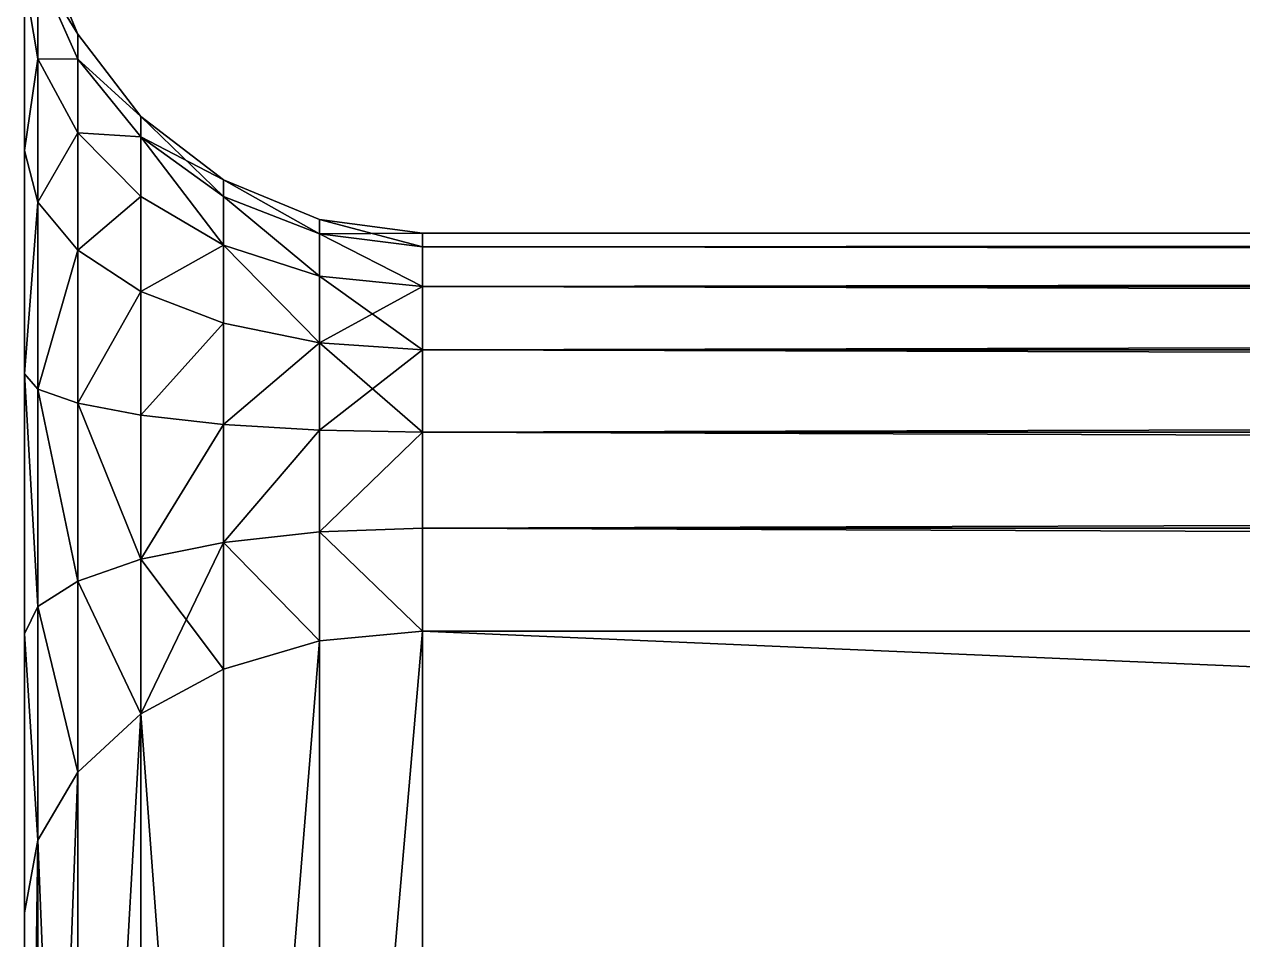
# Model space of a CAD drawing. Extents: x 42.7 to 114.7, y 2.3 to 82.6.
# Drawn here: x 42.692 to 45.751, y 5.56 to 7.859 of the extents above; entities that cross this region are included whole.
import ezdxf

# ---------------------------------------------------------------- set-up
doc = ezdxf.new("R2010")
doc.units = 0
doc.layers.get('0').update_dxf_attribs({"color": 13, "linetype": 'CONTINUOUS'})

msp = doc.modelspace()

# ---------------------------------------------------------------- linework, layer by layer
for p, q in [((42.6919, 12.3347, -1.3081), (42.6919, 3.3347, -1.3081)), ((42.6919, 12.3347, 70.6919), (42.6919, 3.3347, 70.6919)), ((42.7259, 8.0759, 17.6061), (42.8258, 7.8347, 17.6061)), ((42.8258, 7.8347, 51.7776), (42.7259, 8.0759, 51.7776)), ((42.8258, 7.7715, 16.9908), (42.7259, 7.9987, 16.8541)), ((42.7259, 7.9987, 16.8541), (42.7259, 7.7724, 16.3078)), ((42.8258, 7.7715, 52.3929), (42.7259, 7.9987, 52.5296)), ((42.7259, 7.7724, 53.0759), (42.7259, 7.9987, 52.5296)), ((42.6919, 7.972, 53.3292), (42.6919, 7.5418, 53.6919)), ((42.6919, 7.5418, 15.6919), (42.6919, 7.972, 16.0545)), ((42.7259, 7.7724, 16.3078), (42.6919, 7.972, 16.0545)), ((42.7259, 7.7724, 53.0759), (42.6919, 7.972, 53.3292)), ((42.8258, 7.8347, 17.6061), (42.8258, 7.7715, 16.9908)), ((42.8258, 7.8347, 17.6061), (42.9847, 7.6276, 17.6061)), ((42.8258, 7.8347, 17.6061), (42.8258, 7.8347, 51.7776)), ((42.9847, 7.6276, 51.7776), (42.8258, 7.8347, 51.7776)), ((42.8258, 7.7715, 52.3929), (42.8258, 7.8347, 51.7776)), ((42.7259, 7.7724, 16.3078), (42.7259, 7.4124, 16.0043)), ((42.8258, 7.5864, 16.5437), (42.7259, 7.7724, 16.3078)), ((42.8258, 7.5864, 52.84), (42.7259, 7.7724, 53.0759)), ((42.7259, 7.4124, 53.3794), (42.7259, 7.7724, 53.0759)), ((42.8258, 7.7715, 16.9908), (42.8258, 7.5864, 16.5437)), ((42.9847, 7.5765, 17.1081), (42.8258, 7.7715, 16.9908)), ((42.8258, 7.5864, 52.84), (42.8258, 7.7715, 52.3929)), ((42.9847, 7.5765, 52.2756), (42.8258, 7.7715, 52.3929)), ((42.9847, 7.6276, 17.6061), (43.1919, 7.4687, 17.6061)), ((42.9847, 7.6276, 17.6061), (42.9847, 7.5765, 17.1081)), ((42.9847, 7.6276, 17.6061), (42.9847, 7.6276, 51.7776)), ((43.1919, 7.4687, 51.7776), (42.9847, 7.6276, 51.7776)), ((42.9847, 7.5765, 52.2756), (42.9847, 7.6276, 51.7776)), ((42.9847, 7.4266, 16.7464), (42.8258, 7.5864, 16.5437)), ((42.8258, 7.5864, 16.5437), (42.8258, 7.2918, 16.2954)), ((42.8258, 7.2918, 53.0883), (42.8258, 7.5864, 52.84)), ((42.9847, 7.4266, 52.6373), (42.8258, 7.5864, 52.84)), ((43.1919, 7.4268, 17.1982), (42.9847, 7.5765, 17.1081)), ((42.9847, 7.5765, 17.1081), (42.9847, 7.4266, 16.7464)), ((42.9847, 7.4266, 52.6373), (42.9847, 7.5765, 52.2756)), ((43.1919, 7.4268, 52.1855), (42.9847, 7.5765, 52.2756)), ((42.6919, 7.5418, 53.6919), (42.6919, 6.9811, 53.7396)), ((42.6919, 6.9811, 15.6441), (42.6919, 7.5418, 15.6919)), ((42.7259, 7.4124, 16.0043), (42.6919, 7.5418, 15.6919)), ((42.7259, 7.4124, 53.3794), (42.6919, 7.5418, 53.6919)), ((43.1919, 7.4268, 52.1855), (43.1919, 7.4687, 51.7776)), ((43.433, 7.3688, 51.7776), (43.1919, 7.4687, 51.7776)), ((43.1919, 7.4687, 17.6061), (43.1919, 7.4268, 17.1982)), ((43.1919, 7.4687, 17.6061), (43.433, 7.3688, 17.6061)), ((43.1919, 7.4687, 17.6061), (43.1919, 7.4687, 51.7776)), ((42.8258, 7.2918, 16.2954), (42.7259, 7.4124, 16.0043)), ((42.7259, 7.4124, 16.0043), (42.7259, 6.9432, 15.9643)), ((42.7259, 6.9432, 53.4194), (42.7259, 7.4124, 53.3794)), ((42.8258, 7.2918, 53.0883), (42.7259, 7.4124, 53.3794)), ((42.9847, 7.4266, 16.7464), (42.9847, 7.1883, 16.5454)), ((43.1919, 7.3041, 16.9019), (42.9847, 7.4266, 16.7464)), ((42.9847, 7.1883, 52.8383), (42.9847, 7.4266, 52.6373)), ((43.1919, 7.3041, 52.4819), (42.9847, 7.4266, 52.6373)), ((43.433, 7.3327, 52.1289), (43.1919, 7.4268, 52.1855)), ((43.433, 7.3327, 17.2548), (43.1919, 7.4268, 17.1982)), ((43.1919, 7.4268, 17.1982), (43.1919, 7.3041, 16.9019)), ((43.1919, 7.3041, 52.4819), (43.1919, 7.4268, 52.1855)), ((43.433, 7.3327, 52.1289), (43.433, 7.3688, 51.7776)), ((43.433, 7.3688, 17.6061), (43.433, 7.3327, 17.2548)), ((43.433, 7.3688, 17.6061), (43.6919, 7.3347, 17.6061)), ((43.6919, 7.3347, 51.7776), (43.433, 7.3688, 51.7776)), ((43.433, 7.3688, 17.6061), (43.433, 7.3688, 51.7776)), ((43.6919, 7.3006, 17.2741), (43.433, 7.3327, 17.2548)), ((43.6919, 7.3006, 52.1096), (43.433, 7.3327, 52.1289)), ((43.433, 7.3327, 17.2548), (43.433, 7.227, 16.9996)), ((43.433, 7.227, 52.3841), (43.433, 7.3327, 52.1289)), ((43.6919, 7.3347, 51.7776), (43.6919, 7.3347, 17.6061)), ((43.6919, 7.3347, 17.6061), (113.6919, 7.3347, 17.6061)), ((43.6919, 7.3347, 51.7776), (113.6919, 7.3347, 51.7776)), ((43.6919, 7.3006, 17.2741), (43.6919, 7.3347, 17.6061)), ((43.6919, 7.3347, 51.7776), (43.6919, 7.3006, 52.1096)), ((42.8258, 7.2918, 16.2954), (42.8258, 6.9079, 16.2627)), ((42.9847, 7.1883, 16.5454), (42.8258, 7.2918, 16.2954)), ((42.8258, 6.9079, 53.121), (42.8258, 7.2918, 53.0883)), ((42.9847, 7.1883, 52.8383), (42.8258, 7.2918, 53.0883)), ((43.1919, 7.3041, 16.9019), (43.1919, 7.1088, 16.7372)), ((43.433, 7.227, 16.9996), (43.1919, 7.3041, 16.9019)), ((43.1919, 7.1088, 52.6465), (43.1919, 7.3041, 52.4819)), ((43.433, 7.227, 52.3841), (43.1919, 7.3041, 52.4819)), ((43.6919, 7.2007, 17.0329), (43.6919, 7.3006, 17.2741)), ((113.6919, 7.3006, 17.2741), (43.6919, 7.3006, 17.2741)), ((113.6919, 7.3006, 52.1096), (43.6919, 7.3006, 52.1096)), ((43.6919, 7.3006, 52.1096), (43.6919, 7.2007, 52.3508)), ((43.6919, 7.2007, 17.0329), (43.433, 7.227, 16.9996)), ((43.433, 7.227, 16.9996), (43.433, 7.0588, 16.8578)), ((43.6919, 7.2007, 52.3508), (43.433, 7.227, 52.3841)), ((43.433, 7.0588, 52.5259), (43.433, 7.227, 52.3841)), ((43.6919, 7.0418, 16.899), (43.6919, 7.2007, 17.0329)), ((113.6919, 7.2007, 17.0329), (43.6919, 7.2007, 17.0329)), ((113.6919, 7.2007, 52.3508), (43.6919, 7.2007, 52.3508)), ((43.6919, 7.2007, 52.3508), (43.6919, 7.0418, 52.4847)), ((43.1919, 7.1088, 16.7372), (42.9847, 7.1883, 16.5454)), ((42.9847, 7.1883, 16.5454), (42.9847, 6.8776, 16.519)), ((42.9847, 6.8776, 52.8648), (42.9847, 7.1883, 52.8383)), ((43.1919, 7.1088, 52.6465), (42.9847, 7.1883, 52.8383)), ((43.1919, 7.1088, 16.7372), (43.1919, 6.8543, 16.7156)), ((43.433, 7.0588, 16.8578), (43.1919, 7.1088, 16.7372)), ((43.1919, 6.8543, 52.6681), (43.1919, 7.1088, 52.6465)), ((43.433, 7.0588, 52.5259), (43.1919, 7.1088, 52.6465)), ((43.6919, 7.0418, 16.899), (43.433, 7.0588, 16.8578)), ((43.433, 7.0588, 16.8578), (43.433, 6.8397, 16.8392)), ((43.433, 6.8397, 52.5445), (43.433, 7.0588, 52.5259)), ((43.6919, 7.0418, 52.4847), (43.433, 7.0588, 52.5259)), ((43.6919, 6.8347, 16.8813), (43.6919, 7.0418, 16.899)), ((113.6919, 7.0418, 16.899), (43.6919, 7.0418, 16.899)), ((113.6919, 7.0418, 52.4847), (43.6919, 7.0418, 52.4847)), ((43.6919, 7.0418, 52.4847), (43.6919, 6.8347, 52.5024)), ((42.6919, 6.9811, 53.7396), (42.6919, 6.3282, 53.4692)), ((42.6919, 6.3282, 15.9145), (42.6919, 6.9811, 15.6441)), ((42.7259, 6.9432, 15.9643), (42.6919, 6.9811, 15.6441)), ((42.7259, 6.9432, 53.4194), (42.6919, 6.9811, 53.7396)), ((42.7259, 6.9432, 15.9643), (42.7259, 6.3969, 16.1906)), ((42.8258, 6.9079, 16.2627), (42.7259, 6.9432, 15.9643)), ((42.8258, 6.9079, 53.121), (42.7259, 6.9432, 53.4194)), ((42.7259, 6.3969, 53.1931), (42.7259, 6.9432, 53.4194)), ((42.8258, 6.9079, 16.2627), (42.8258, 6.4609, 16.4479)), ((42.9847, 6.8776, 52.8648), (42.8258, 6.9079, 53.121)), ((42.8258, 6.4609, 52.9358), (42.8258, 6.9079, 53.121)), ((42.9847, 6.8776, 16.519), (42.8258, 6.9079, 16.2627)), ((43.1919, 6.8543, 16.7156), (42.9847, 6.8776, 16.519)), ((42.9847, 6.8776, 16.519), (42.9847, 6.5158, 16.6688)), ((43.1919, 6.8543, 52.6681), (42.9847, 6.8776, 52.8648)), ((42.9847, 6.5158, 52.7149), (42.9847, 6.8776, 52.8648)), ((43.1919, 6.8543, 16.7156), (43.1919, 6.558, 16.8383)), ((43.433, 6.8397, 16.8392), (43.1919, 6.8543, 16.7156)), ((43.1919, 6.558, 52.5454), (43.1919, 6.8543, 52.6681)), ((43.433, 6.8397, 52.5445), (43.1919, 6.8543, 52.6681)), ((43.6919, 6.8347, 16.8813), (43.433, 6.8397, 16.8392)), ((43.433, 6.8397, 16.8392), (43.433, 6.5845, 16.9449)), ((43.433, 6.5845, 52.4388), (43.433, 6.8397, 52.5445)), ((43.6919, 6.8347, 52.5024), (43.433, 6.8397, 52.5445)), ((43.6919, 6.5935, 16.9812), (43.6919, 6.8347, 16.8813)), ((113.6919, 6.8347, 16.8813), (43.6919, 6.8347, 16.8813)), ((43.6919, 6.8347, 52.5024), (43.6919, 6.5935, 52.4025)), ((113.6919, 6.8347, 52.5024), (43.6919, 6.8347, 52.5024)), ((43.433, 6.5845, 16.9449), (43.1919, 6.558, 16.8383)), ((43.433, 6.5845, 52.4388), (43.1919, 6.558, 52.5454)), ((43.6919, 6.5935, 16.9812), (43.433, 6.5845, 16.9449)), ((43.6919, 6.5935, 52.4025), (43.433, 6.5845, 52.4388)), ((43.433, 6.5845, 16.9449), (43.433, 6.3106, 17.1678)), ((43.433, 6.3106, 52.2159), (43.433, 6.5845, 52.4388)), ((43.6919, 6.3347, 17.1919), (43.6919, 6.5935, 16.9812)), ((113.6919, 6.5935, 16.9812), (43.6919, 6.5935, 16.9812)), ((43.6919, 6.5935, 52.4025), (43.6919, 6.3347, 52.1919)), ((113.6919, 6.5935, 52.4025), (43.6919, 6.5935, 52.4025)), ((43.1919, 6.558, 16.8383), (42.9847, 6.5158, 16.6688)), ((43.1919, 6.558, 52.5454), (42.9847, 6.5158, 52.7149)), ((43.1919, 6.558, 16.8383), (43.1919, 6.24, 17.0971)), ((43.1919, 6.24, 52.2866), (43.1919, 6.558, 52.5454)), ((42.9847, 6.5158, 16.6688), (42.8258, 6.4609, 16.4479)), ((42.9847, 6.5158, 52.7149), (42.8258, 6.4609, 52.9358)), ((42.9847, 6.5158, 16.6688), (42.9847, 6.1276, 16.9847)), ((42.9847, 6.1276, 52.399), (42.9847, 6.5158, 52.7149)), ((42.8258, 6.4609, 16.4479), (42.7259, 6.3969, 16.1906)), ((42.8258, 6.4609, 52.9358), (42.7259, 6.3969, 53.1931)), ((42.8258, 6.4609, 16.4479), (42.8258, 5.9811, 16.8383)), ((42.8258, 5.9811, 52.5454), (42.8258, 6.4609, 52.9358)), ((42.7259, 6.3969, 16.1906), (42.6919, 6.3282, 15.9145)), ((42.7259, 6.3969, 53.1931), (42.6919, 6.3282, 53.4692)), ((42.7259, 6.3969, 16.1906), (42.7259, 5.8106, 16.6678)), ((42.7259, 5.8106, 52.7159), (42.7259, 6.3969, 53.1931)), ((43.6919, 6.3347, 17.1919), (43.433, 6.3106, 17.1678)), ((43.433, 6.3106, 52.2159), (43.6919, 6.3347, 52.1919)), ((43.6919, 6.3347, 17.1919), (113.6919, 6.3347, 17.1919)), ((43.6919, 6.3347, 52.1919), (113.6919, 6.3347, 52.1919)), ((43.6919, 3.3347, 49.1919), (43.6919, 6.3347, 52.1919)), ((43.6919, 6.3347, 17.1919), (43.6919, 3.3347, 20.1919)), ((42.6919, 6.3282, 53.4692), (42.6919, 5.6276, 52.899)), ((42.6919, 5.6276, 16.4847), (42.6919, 6.3282, 15.9145)), ((43.433, 6.3106, 17.1678), (43.1919, 6.24, 17.0971)), ((43.1919, 6.24, 52.2866), (43.433, 6.3106, 52.2159)), ((43.433, 6.3106, 52.2159), (43.433, 3.3347, 49.24)), ((43.433, 3.3347, 20.1437), (43.433, 6.3106, 17.1678)), ((43.1919, 6.24, 17.0971), (42.9847, 6.1276, 16.9847)), ((42.9847, 6.1276, 52.399), (43.1919, 6.24, 52.2866)), ((43.1919, 6.24, 52.2866), (43.1919, 3.3347, 49.3813)), ((43.1919, 3.3347, 20.0024), (43.1919, 6.24, 17.0971)), ((42.9847, 6.1276, 16.9847), (42.8258, 5.9811, 16.8383)), ((42.8258, 5.9811, 52.5454), (42.9847, 6.1276, 52.399)), ((42.9847, 6.1276, 52.399), (42.9847, 3.3347, 49.6061)), ((42.9847, 3.3347, 19.7776), (42.9847, 6.1276, 16.9847)), ((42.8258, 5.9811, 16.8383), (42.7259, 5.8106, 16.6678)), ((42.7259, 5.8106, 52.7159), (42.8258, 5.9811, 52.5454)), ((42.8258, 5.9811, 52.5454), (42.8258, 3.3347, 49.899)), ((42.8258, 3.3347, 19.4847), (42.8258, 5.9811, 16.8383)), ((42.7259, 5.8106, 16.6678), (42.6919, 5.6276, 16.4847)), ((42.6919, 5.6276, 52.899), (42.7259, 5.8106, 52.7159)), ((42.7259, 5.8106, 52.7159), (42.7259, 3.3347, 50.24)), ((42.7259, 3.3347, 19.1437), (42.7259, 5.8106, 16.6678)), ((42.6919, 3.3347, 50.6061), (42.6919, 5.6276, 52.899)), ((42.6919, 5.6276, 16.4847), (42.6919, 3.3347, 18.7776))]:
    msp.add_line(p, q)

# ---------------------------------------------------------------- meshes
mesh = msp.add_polyface()
corners = [(114.6919, 12.3347, -1.3081), (42.6919, 3.3347, -1.3081), (42.6919, 12.3347, -1.3081), (114.6919, 3.3347, -1.3081)]
mesh.append_faces([[corners[k] for k in face] for face in [(0, 1, 2), (1, 0, 3)]], dxfattribs={"vtx0": -1})
mesh = msp.add_polyface()
corners = [(42.6919, 3.3347, 70.6919), (42.6919, 5.6276, 52.899), (42.6919, 3.3347, 50.6061), (42.6919, 12.3347, 70.6919), (42.6919, 6.3282, 53.4692), (42.6919, 6.9811, 53.7396), (42.6919, 7.5418, 53.6919), (42.6919, 7.972, 53.3292), (42.6919, 8.2425, 52.6763), (42.6919, 8.3347, 51.7776), (42.6919, 8.3347, 17.6061), (42.6919, 12.3347, 9.8642), (42.6919, 3.3347, 18.7776), (42.6919, 12.3347, -1.3081), (42.6919, 3.3347, -1.3081), (42.6919, 5.6276, 16.4847), (42.6919, 6.3282, 15.9145), (42.6919, 6.9811, 15.6441), (42.6919, 7.5418, 15.6919), (42.6919, 7.972, 16.0545), (42.6919, 8.2425, 16.7074)]
mesh.append_faces([[corners[k] for k in face] for face in [(0, 1, 2), (12, 13, 14)]], dxfattribs={"vtx0": -1})
mesh.append_faces([[corners[k] for k in face] for face in [(1, 3, 4), (4, 3, 5), (5, 3, 6), (6, 3, 7), (7, 3, 8), (8, 3, 9), (9, 3, 10), (13, 10, 11)]], dxfattribs={"vtx0": -1, "vtx1": -1})
mesh.append_faces([[corners[k] for k in face] for face in [(1, 0, 3), (10, 3, 11), (13, 12, 15), (13, 15, 16), (13, 16, 17), (13, 17, 18), (13, 18, 19), (13, 19, 20), (13, 20, 10)]], dxfattribs={"vtx0": -1, "vtx2": -1})
mesh = msp.add_polyface()
corners = [(42.6919, 3.3347, 70.6919), (114.6919, 12.3347, 70.6919), (42.6919, 12.3347, 70.6919), (114.6919, 3.3347, 70.6919)]
mesh.append_faces([[corners[k] for k in face] for face in [(0, 1, 2), (1, 0, 3)]], dxfattribs={"vtx0": -1})
mesh = msp.add_polyface()
corners = [(42.6919, 7.972, 53.3292), (42.7259, 7.9987, 52.5296), (42.7259, 7.7724, 53.0759), (42.6919, 8.2425, 52.6763)]
mesh.append_faces([[corners[k] for k in face] for face in [(0, 1, 2), (1, 0, 3)]], dxfattribs={"vtx0": -1})
mesh = msp.add_polyface()
corners = [(42.7259, 7.9987, 16.8541), (42.6919, 7.972, 16.0545), (42.7259, 7.7724, 16.3078), (42.6919, 8.2425, 16.7074)]
mesh.append_faces([[corners[k] for k in face] for face in [(0, 1, 2), (1, 0, 3)]], dxfattribs={"vtx0": -1})
mesh = msp.add_polyface()
corners = [(42.8258, 7.8347, 17.6061), (42.7259, 7.9987, 16.8541), (42.8258, 7.7715, 16.9908), (42.7259, 8.0759, 17.6061)]
mesh.append_faces([[corners[k] for k in face] for face in [(0, 1, 2), (1, 0, 3)]], dxfattribs={"vtx0": -1})
mesh = msp.add_polyface()
corners = [(42.8258, 7.8347, 51.7776), (42.7259, 8.0759, 17.6061), (42.8258, 7.8347, 17.6061), (42.7259, 8.0759, 51.7776)]
mesh.append_faces([[corners[k] for k in face] for face in [(0, 1, 2), (1, 0, 3)]], dxfattribs={"vtx0": -1})
mesh = msp.add_polyface()
corners = [(42.7259, 7.9987, 52.5296), (42.8258, 7.8347, 51.7776), (42.8258, 7.7715, 52.3929), (42.7259, 8.0759, 51.7776)]
mesh.append_faces([[corners[k] for k in face] for face in [(0, 1, 2), (1, 0, 3)]], dxfattribs={"vtx0": -1})
mesh = msp.add_polyface()
corners = [(42.8258, 7.7715, 16.9908), (42.7259, 7.7724, 16.3078), (42.8258, 7.5864, 16.5437), (42.7259, 7.9987, 16.8541)]
mesh.append_faces([[corners[k] for k in face] for face in [(0, 1, 2), (1, 0, 3)]], dxfattribs={"vtx0": -1})
mesh = msp.add_polyface()
corners = [(42.7259, 7.7724, 53.0759), (42.8258, 7.7715, 52.3929), (42.8258, 7.5864, 52.84), (42.7259, 7.9987, 52.5296)]
mesh.append_faces([[corners[k] for k in face] for face in [(0, 1, 2), (1, 0, 3)]], dxfattribs={"vtx0": -1})
mesh = msp.add_polyface()
corners = [(42.7259, 7.7724, 16.3078), (42.6919, 7.5418, 15.6919), (42.7259, 7.4124, 16.0043), (42.6919, 7.972, 16.0545)]
mesh.append_faces([[corners[k] for k in face] for face in [(0, 1, 2), (1, 0, 3)]], dxfattribs={"vtx0": -1})
mesh = msp.add_polyface()
corners = [(42.6919, 7.5418, 53.6919), (42.7259, 7.7724, 53.0759), (42.7259, 7.4124, 53.3794), (42.6919, 7.972, 53.3292)]
mesh.append_faces([[corners[k] for k in face] for face in [(0, 1, 2), (1, 0, 3)]], dxfattribs={"vtx0": -1})
mesh = msp.add_polyface()
corners = [(42.9847, 7.6276, 17.6061), (42.8258, 7.7715, 16.9908), (42.9847, 7.5765, 17.1081), (42.8258, 7.8347, 17.6061)]
mesh.append_faces([[corners[k] for k in face] for face in [(0, 1, 2), (1, 0, 3)]], dxfattribs={"vtx0": -1})
mesh = msp.add_polyface()
corners = [(42.8258, 7.8347, 51.7776), (42.9847, 7.6276, 17.6061), (42.9847, 7.6276, 51.7776), (42.8258, 7.8347, 17.6061)]
mesh.append_faces([[corners[k] for k in face] for face in [(0, 1, 2), (1, 0, 3)]], dxfattribs={"vtx0": -1})
mesh = msp.add_polyface()
corners = [(42.8258, 7.7715, 52.3929), (42.9847, 7.6276, 51.7776), (42.9847, 7.5765, 52.2756), (42.8258, 7.8347, 51.7776)]
mesh.append_faces([[corners[k] for k in face] for face in [(0, 1, 2), (1, 0, 3)]], dxfattribs={"vtx0": -1})
mesh = msp.add_polyface()
corners = [(42.8258, 7.5864, 16.5437), (42.7259, 7.4124, 16.0043), (42.8258, 7.2918, 16.2954), (42.7259, 7.7724, 16.3078)]
mesh.append_faces([[corners[k] for k in face] for face in [(0, 1, 2), (1, 0, 3)]], dxfattribs={"vtx0": -1})
mesh = msp.add_polyface()
corners = [(42.7259, 7.4124, 53.3794), (42.8258, 7.5864, 52.84), (42.8258, 7.2918, 53.0883), (42.7259, 7.7724, 53.0759)]
mesh.append_faces([[corners[k] for k in face] for face in [(0, 1, 2), (1, 0, 3)]], dxfattribs={"vtx0": -1})
mesh = msp.add_polyface()
corners = [(42.9847, 7.5765, 17.1081), (42.8258, 7.5864, 16.5437), (42.9847, 7.4266, 16.7464), (42.8258, 7.7715, 16.9908)]
mesh.append_faces([[corners[k] for k in face] for face in [(0, 1, 2), (1, 0, 3)]], dxfattribs={"vtx0": -1})
mesh = msp.add_polyface()
corners = [(42.8258, 7.5864, 52.84), (42.9847, 7.5765, 52.2756), (42.9847, 7.4266, 52.6373), (42.8258, 7.7715, 52.3929)]
mesh.append_faces([[corners[k] for k in face] for face in [(0, 1, 2), (1, 0, 3)]], dxfattribs={"vtx0": -1})
mesh = msp.add_polyface()
corners = [(43.1919, 7.4268, 17.1982), (42.9847, 7.6276, 17.6061), (42.9847, 7.5765, 17.1081), (43.1919, 7.4687, 17.6061)]
mesh.append_faces([[corners[k] for k in face] for face in [(0, 1, 2), (1, 0, 3)]], dxfattribs={"vtx0": -1})
mesh = msp.add_polyface()
corners = [(43.1919, 7.4687, 51.7776), (42.9847, 7.6276, 17.6061), (43.1919, 7.4687, 17.6061), (42.9847, 7.6276, 51.7776)]
mesh.append_faces([[corners[k] for k in face] for face in [(0, 1, 2), (1, 0, 3)]], dxfattribs={"vtx0": -1})
mesh = msp.add_polyface()
corners = [(43.1919, 7.4687, 51.7776), (42.9847, 7.5765, 52.2756), (42.9847, 7.6276, 51.7776), (43.1919, 7.4268, 52.1855)]
mesh.append_faces([[corners[k] for k in face] for face in [(0, 1, 2), (1, 0, 3)]], dxfattribs={"vtx0": -1})
mesh = msp.add_polyface()
corners = [(42.9847, 7.4266, 16.7464), (42.8258, 7.2918, 16.2954), (42.9847, 7.1883, 16.5454), (42.8258, 7.5864, 16.5437)]
mesh.append_faces([[corners[k] for k in face] for face in [(0, 1, 2), (1, 0, 3)]], dxfattribs={"vtx0": -1})
mesh = msp.add_polyface()
corners = [(42.8258, 7.2918, 53.0883), (42.9847, 7.4266, 52.6373), (42.9847, 7.1883, 52.8383), (42.8258, 7.5864, 52.84)]
mesh.append_faces([[corners[k] for k in face] for face in [(0, 1, 2), (1, 0, 3)]], dxfattribs={"vtx0": -1})
mesh = msp.add_polyface()
corners = [(43.1919, 7.3041, 16.9019), (42.9847, 7.5765, 17.1081), (42.9847, 7.4266, 16.7464), (43.1919, 7.4268, 17.1982)]
mesh.append_faces([[corners[k] for k in face] for face in [(0, 1, 2), (1, 0, 3)]], dxfattribs={"vtx0": -1})
mesh = msp.add_polyface()
corners = [(43.1919, 7.3041, 52.4819), (42.9847, 7.5765, 52.2756), (43.1919, 7.4268, 52.1855), (42.9847, 7.4266, 52.6373)]
mesh.append_faces([[corners[k] for k in face] for face in [(0, 1, 2), (1, 0, 3)]], dxfattribs={"vtx0": -1})
mesh = msp.add_polyface()
corners = [(42.7259, 7.4124, 16.0043), (42.6919, 6.9811, 15.6441), (42.7259, 6.9432, 15.9643), (42.6919, 7.5418, 15.6919)]
mesh.append_faces([[corners[k] for k in face] for face in [(0, 1, 2), (1, 0, 3)]], dxfattribs={"vtx0": -1})
mesh = msp.add_polyface()
corners = [(42.6919, 6.9811, 53.7396), (42.7259, 7.4124, 53.3794), (42.7259, 6.9432, 53.4194), (42.6919, 7.5418, 53.6919)]
mesh.append_faces([[corners[k] for k in face] for face in [(0, 1, 2), (1, 0, 3)]], dxfattribs={"vtx0": -1})
mesh = msp.add_polyface()
corners = [(43.433, 7.3327, 52.1289), (43.1919, 7.4687, 51.7776), (43.433, 7.3688, 51.7776), (43.1919, 7.4268, 52.1855)]
mesh.append_faces([[corners[k] for k in face] for face in [(0, 1, 2), (1, 0, 3)]], dxfattribs={"vtx0": -1})
mesh = msp.add_polyface()
corners = [(43.433, 7.3327, 17.2548), (43.1919, 7.4687, 17.6061), (43.1919, 7.4268, 17.1982), (43.433, 7.3688, 17.6061)]
mesh.append_faces([[corners[k] for k in face] for face in [(0, 1, 2), (1, 0, 3)]], dxfattribs={"vtx0": -1})
mesh = msp.add_polyface()
corners = [(43.433, 7.3688, 17.6061), (43.1919, 7.4687, 51.7776), (43.1919, 7.4687, 17.6061), (43.433, 7.3688, 51.7776)]
mesh.append_faces([[corners[k] for k in face] for face in [(0, 1, 2), (1, 0, 3)]], dxfattribs={"vtx0": -1})
mesh = msp.add_polyface()
corners = [(42.8258, 7.2918, 16.2954), (42.7259, 6.9432, 15.9643), (42.8258, 6.9079, 16.2627), (42.7259, 7.4124, 16.0043)]
mesh.append_faces([[corners[k] for k in face] for face in [(0, 1, 2), (1, 0, 3)]], dxfattribs={"vtx0": -1})
mesh = msp.add_polyface()
corners = [(42.7259, 6.9432, 53.4194), (42.8258, 7.2918, 53.0883), (42.8258, 6.9079, 53.121), (42.7259, 7.4124, 53.3794)]
mesh.append_faces([[corners[k] for k in face] for face in [(0, 1, 2), (1, 0, 3)]], dxfattribs={"vtx0": -1})
mesh = msp.add_polyface()
corners = [(43.1919, 7.3041, 16.9019), (42.9847, 7.1883, 16.5454), (43.1919, 7.1088, 16.7372), (42.9847, 7.4266, 16.7464)]
mesh.append_faces([[corners[k] for k in face] for face in [(0, 1, 2), (1, 0, 3)]], dxfattribs={"vtx0": -1})
mesh = msp.add_polyface()
corners = [(42.9847, 7.1883, 52.8383), (43.1919, 7.3041, 52.4819), (43.1919, 7.1088, 52.6465), (42.9847, 7.4266, 52.6373)]
mesh.append_faces([[corners[k] for k in face] for face in [(0, 1, 2), (1, 0, 3)]], dxfattribs={"vtx0": -1})
mesh = msp.add_polyface()
corners = [(43.433, 7.227, 16.9996), (43.1919, 7.4268, 17.1982), (43.1919, 7.3041, 16.9019), (43.433, 7.3327, 17.2548)]
mesh.append_faces([[corners[k] for k in face] for face in [(0, 1, 2), (1, 0, 3)]], dxfattribs={"vtx0": -1})
mesh = msp.add_polyface()
corners = [(43.433, 7.227, 52.3841), (43.1919, 7.4268, 52.1855), (43.433, 7.3327, 52.1289), (43.1919, 7.3041, 52.4819)]
mesh.append_faces([[corners[k] for k in face] for face in [(0, 1, 2), (1, 0, 3)]], dxfattribs={"vtx0": -1})
mesh = msp.add_polyface()
corners = [(43.6919, 7.3006, 17.2741), (43.433, 7.3688, 17.6061), (43.433, 7.3327, 17.2548), (43.6919, 7.3347, 17.6061)]
mesh.append_faces([[corners[k] for k in face] for face in [(0, 1, 2), (1, 0, 3)]], dxfattribs={"vtx0": -1})
mesh = msp.add_polyface()
corners = [(43.6919, 7.3347, 51.7776), (43.433, 7.3327, 52.1289), (43.433, 7.3688, 51.7776), (43.6919, 7.3006, 52.1096)]
mesh.append_faces([[corners[k] for k in face] for face in [(0, 1, 2), (1, 0, 3)]], dxfattribs={"vtx0": -1})
mesh = msp.add_polyface()
corners = [(43.6919, 7.3347, 51.7776), (43.433, 7.3688, 17.6061), (43.6919, 7.3347, 17.6061), (43.433, 7.3688, 51.7776)]
mesh.append_faces([[corners[k] for k in face] for face in [(0, 1, 2), (1, 0, 3)]], dxfattribs={"vtx0": -1})
mesh = msp.add_polyface()
corners = [(43.6919, 7.2007, 17.0329), (43.433, 7.3327, 17.2548), (43.433, 7.227, 16.9996), (43.6919, 7.3006, 17.2741)]
mesh.append_faces([[corners[k] for k in face] for face in [(0, 1, 2), (1, 0, 3)]], dxfattribs={"vtx0": -1})
mesh = msp.add_polyface()
corners = [(43.6919, 7.2007, 52.3508), (43.433, 7.3327, 52.1289), (43.6919, 7.3006, 52.1096), (43.433, 7.227, 52.3841)]
mesh.append_faces([[corners[k] for k in face] for face in [(0, 1, 2), (1, 0, 3)]], dxfattribs={"vtx0": -1})
mesh = msp.add_polyface()
corners = [(113.6919, 7.3347, 51.7776), (43.6919, 7.3347, 17.6061), (113.6919, 7.3347, 17.6061), (43.6919, 7.3347, 51.7776)]
mesh.append_faces([[corners[k] for k in face] for face in [(0, 1, 2), (1, 0, 3)]], dxfattribs={"vtx0": -1})
mesh = msp.add_polyface()
corners = [(113.6919, 7.3006, 52.1096), (43.6919, 7.3347, 51.7776), (113.6919, 7.3347, 51.7776), (43.6919, 7.3006, 52.1096)]
mesh.append_faces([[corners[k] for k in face] for face in [(0, 1, 2), (1, 0, 3)]], dxfattribs={"vtx0": -1})
mesh = msp.add_polyface()
corners = [(113.6919, 7.3347, 17.6061), (43.6919, 7.3006, 17.2741), (113.6919, 7.3006, 17.2741), (43.6919, 7.3347, 17.6061)]
mesh.append_faces([[corners[k] for k in face] for face in [(0, 1, 2), (1, 0, 3)]], dxfattribs={"vtx0": -1})
mesh = msp.add_polyface()
corners = [(42.8258, 6.9079, 53.121), (42.9847, 7.1883, 52.8383), (42.9847, 6.8776, 52.8648), (42.8258, 7.2918, 53.0883)]
mesh.append_faces([[corners[k] for k in face] for face in [(0, 1, 2), (1, 0, 3)]], dxfattribs={"vtx0": -1})
mesh = msp.add_polyface()
corners = [(42.9847, 7.1883, 16.5454), (42.8258, 6.9079, 16.2627), (42.9847, 6.8776, 16.519), (42.8258, 7.2918, 16.2954)]
mesh.append_faces([[corners[k] for k in face] for face in [(0, 1, 2), (1, 0, 3)]], dxfattribs={"vtx0": -1})
mesh = msp.add_polyface()
corners = [(43.433, 7.0588, 16.8578), (43.1919, 7.3041, 16.9019), (43.1919, 7.1088, 16.7372), (43.433, 7.227, 16.9996)]
mesh.append_faces([[corners[k] for k in face] for face in [(0, 1, 2), (1, 0, 3)]], dxfattribs={"vtx0": -1})
mesh = msp.add_polyface()
corners = [(43.1919, 7.3041, 52.4819), (43.433, 7.0588, 52.5259), (43.1919, 7.1088, 52.6465), (43.433, 7.227, 52.3841)]
mesh.append_faces([[corners[k] for k in face] for face in [(0, 1, 2), (1, 0, 3)]], dxfattribs={"vtx0": -1})
mesh = msp.add_polyface()
corners = [(113.6919, 7.3006, 17.2741), (43.6919, 7.2007, 17.0329), (113.6919, 7.2007, 17.0329), (43.6919, 7.3006, 17.2741)]
mesh.append_faces([[corners[k] for k in face] for face in [(0, 1, 2), (1, 0, 3)]], dxfattribs={"vtx0": -1})
mesh = msp.add_polyface()
corners = [(113.6919, 7.2007, 52.3508), (43.6919, 7.3006, 52.1096), (113.6919, 7.3006, 52.1096), (43.6919, 7.2007, 52.3508)]
mesh.append_faces([[corners[k] for k in face] for face in [(0, 1, 2), (1, 0, 3)]], dxfattribs={"vtx0": -1})
mesh = msp.add_polyface()
corners = [(43.433, 7.0588, 16.8578), (43.6919, 7.2007, 17.0329), (43.433, 7.227, 16.9996), (43.6919, 7.0418, 16.899)]
mesh.append_faces([[corners[k] for k in face] for face in [(0, 1, 2), (1, 0, 3)]], dxfattribs={"vtx0": -1})
mesh = msp.add_polyface()
corners = [(43.433, 7.227, 52.3841), (43.6919, 7.0418, 52.4847), (43.433, 7.0588, 52.5259), (43.6919, 7.2007, 52.3508)]
mesh.append_faces([[corners[k] for k in face] for face in [(0, 1, 2), (1, 0, 3)]], dxfattribs={"vtx0": -1})
mesh = msp.add_polyface()
corners = [(43.6919, 7.0418, 16.899), (113.6919, 7.2007, 17.0329), (43.6919, 7.2007, 17.0329), (113.6919, 7.0418, 16.899)]
mesh.append_faces([[corners[k] for k in face] for face in [(0, 1, 2), (1, 0, 3)]], dxfattribs={"vtx0": -1})
mesh = msp.add_polyface()
corners = [(43.6919, 7.2007, 52.3508), (113.6919, 7.0418, 52.4847), (43.6919, 7.0418, 52.4847), (113.6919, 7.2007, 52.3508)]
mesh.append_faces([[corners[k] for k in face] for face in [(0, 1, 2), (1, 0, 3)]], dxfattribs={"vtx0": -1})
mesh = msp.add_polyface()
corners = [(42.9847, 6.8776, 16.519), (43.1919, 7.1088, 16.7372), (42.9847, 7.1883, 16.5454), (43.1919, 6.8543, 16.7156)]
mesh.append_faces([[corners[k] for k in face] for face in [(0, 1, 2), (1, 0, 3)]], dxfattribs={"vtx0": -1})
mesh = msp.add_polyface()
corners = [(43.1919, 7.1088, 52.6465), (42.9847, 6.8776, 52.8648), (42.9847, 7.1883, 52.8383), (43.1919, 6.8543, 52.6681)]
mesh.append_faces([[corners[k] for k in face] for face in [(0, 1, 2), (1, 0, 3)]], dxfattribs={"vtx0": -1})
mesh = msp.add_polyface()
corners = [(43.1919, 6.8543, 16.7156), (43.433, 7.0588, 16.8578), (43.1919, 7.1088, 16.7372), (43.433, 6.8397, 16.8392)]
mesh.append_faces([[corners[k] for k in face] for face in [(0, 1, 2), (1, 0, 3)]], dxfattribs={"vtx0": -1})
mesh = msp.add_polyface()
corners = [(43.433, 7.0588, 52.5259), (43.1919, 6.8543, 52.6681), (43.1919, 7.1088, 52.6465), (43.433, 6.8397, 52.5445)]
mesh.append_faces([[corners[k] for k in face] for face in [(0, 1, 2), (1, 0, 3)]], dxfattribs={"vtx0": -1})
mesh = msp.add_polyface()
corners = [(43.6919, 6.8347, 16.8813), (43.433, 7.0588, 16.8578), (43.433, 6.8397, 16.8392), (43.6919, 7.0418, 16.899)]
mesh.append_faces([[corners[k] for k in face] for face in [(0, 1, 2), (1, 0, 3)]], dxfattribs={"vtx0": -1})
mesh = msp.add_polyface()
corners = [(43.6919, 7.0418, 52.4847), (43.433, 6.8397, 52.5445), (43.433, 7.0588, 52.5259), (43.6919, 6.8347, 52.5024)]
mesh.append_faces([[corners[k] for k in face] for face in [(0, 1, 2), (1, 0, 3)]], dxfattribs={"vtx0": -1})
mesh = msp.add_polyface()
corners = [(113.6919, 6.8347, 16.8813), (43.6919, 7.0418, 16.899), (43.6919, 6.8347, 16.8813), (113.6919, 7.0418, 16.899)]
mesh.append_faces([[corners[k] for k in face] for face in [(0, 1, 2), (1, 0, 3)]], dxfattribs={"vtx0": -1})
mesh = msp.add_polyface()
corners = [(113.6919, 7.0418, 52.4847), (43.6919, 6.8347, 52.5024), (43.6919, 7.0418, 52.4847), (113.6919, 6.8347, 52.5024)]
mesh.append_faces([[corners[k] for k in face] for face in [(0, 1, 2), (1, 0, 3)]], dxfattribs={"vtx0": -1})
mesh = msp.add_polyface()
corners = [(42.7259, 6.3969, 16.1906), (42.6919, 6.9811, 15.6441), (42.6919, 6.3282, 15.9145), (42.7259, 6.9432, 15.9643)]
mesh.append_faces([[corners[k] for k in face] for face in [(0, 1, 2), (1, 0, 3)]], dxfattribs={"vtx0": -1})
mesh = msp.add_polyface()
corners = [(42.6919, 6.9811, 53.7396), (42.7259, 6.3969, 53.1931), (42.6919, 6.3282, 53.4692), (42.7259, 6.9432, 53.4194)]
mesh.append_faces([[corners[k] for k in face] for face in [(0, 1, 2), (1, 0, 3)]], dxfattribs={"vtx0": -1})
mesh = msp.add_polyface()
corners = [(42.8258, 6.4609, 16.4479), (42.7259, 6.9432, 15.9643), (42.7259, 6.3969, 16.1906), (42.8258, 6.9079, 16.2627)]
mesh.append_faces([[corners[k] for k in face] for face in [(0, 1, 2), (1, 0, 3)]], dxfattribs={"vtx0": -1})
mesh = msp.add_polyface()
corners = [(42.7259, 6.9432, 53.4194), (42.8258, 6.4609, 52.9358), (42.7259, 6.3969, 53.1931), (42.8258, 6.9079, 53.121)]
mesh.append_faces([[corners[k] for k in face] for face in [(0, 1, 2), (1, 0, 3)]], dxfattribs={"vtx0": -1})
mesh = msp.add_polyface()
corners = [(42.8258, 6.9079, 53.121), (42.9847, 6.5158, 52.7149), (42.8258, 6.4609, 52.9358), (42.9847, 6.8776, 52.8648)]
mesh.append_faces([[corners[k] for k in face] for face in [(0, 1, 2), (1, 0, 3)]], dxfattribs={"vtx0": -1})
mesh = msp.add_polyface()
corners = [(42.9847, 6.5158, 16.6688), (42.8258, 6.9079, 16.2627), (42.8258, 6.4609, 16.4479), (42.9847, 6.8776, 16.519)]
mesh.append_faces([[corners[k] for k in face] for face in [(0, 1, 2), (1, 0, 3)]], dxfattribs={"vtx0": -1})
mesh = msp.add_polyface()
corners = [(42.9847, 6.5158, 16.6688), (43.1919, 6.8543, 16.7156), (42.9847, 6.8776, 16.519), (43.1919, 6.558, 16.8383)]
mesh.append_faces([[corners[k] for k in face] for face in [(0, 1, 2), (1, 0, 3)]], dxfattribs={"vtx0": -1})
mesh = msp.add_polyface()
corners = [(43.1919, 6.8543, 52.6681), (42.9847, 6.5158, 52.7149), (42.9847, 6.8776, 52.8648), (43.1919, 6.558, 52.5454)]
mesh.append_faces([[corners[k] for k in face] for face in [(0, 1, 2), (1, 0, 3)]], dxfattribs={"vtx0": -1})
mesh = msp.add_polyface()
corners = [(43.1919, 6.558, 16.8383), (43.433, 6.8397, 16.8392), (43.1919, 6.8543, 16.7156), (43.433, 6.5845, 16.9449)]
mesh.append_faces([[corners[k] for k in face] for face in [(0, 1, 2), (1, 0, 3)]], dxfattribs={"vtx0": -1})
mesh = msp.add_polyface()
corners = [(43.433, 6.8397, 52.5445), (43.1919, 6.558, 52.5454), (43.1919, 6.8543, 52.6681), (43.433, 6.5845, 52.4388)]
mesh.append_faces([[corners[k] for k in face] for face in [(0, 1, 2), (1, 0, 3)]], dxfattribs={"vtx0": -1})
mesh = msp.add_polyface()
corners = [(43.433, 6.5845, 16.9449), (43.6919, 6.8347, 16.8813), (43.433, 6.8397, 16.8392), (43.6919, 6.5935, 16.9812)]
mesh.append_faces([[corners[k] for k in face] for face in [(0, 1, 2), (1, 0, 3)]], dxfattribs={"vtx0": -1})
mesh = msp.add_polyface()
corners = [(43.6919, 6.8347, 52.5024), (43.433, 6.5845, 52.4388), (43.433, 6.8397, 52.5445), (43.6919, 6.5935, 52.4025)]
mesh.append_faces([[corners[k] for k in face] for face in [(0, 1, 2), (1, 0, 3)]], dxfattribs={"vtx0": -1})
mesh = msp.add_polyface()
corners = [(113.6919, 6.5935, 16.9812), (43.6919, 6.8347, 16.8813), (43.6919, 6.5935, 16.9812), (113.6919, 6.8347, 16.8813)]
mesh.append_faces([[corners[k] for k in face] for face in [(0, 1, 2), (1, 0, 3)]], dxfattribs={"vtx0": -1})
mesh = msp.add_polyface()
corners = [(113.6919, 6.8347, 52.5024), (43.6919, 6.5935, 52.4025), (43.6919, 6.8347, 52.5024), (113.6919, 6.5935, 52.4025)]
mesh.append_faces([[corners[k] for k in face] for face in [(0, 1, 2), (1, 0, 3)]], dxfattribs={"vtx0": -1})
mesh = msp.add_polyface()
corners = [(43.433, 6.3106, 17.1678), (43.1919, 6.558, 16.8383), (43.1919, 6.24, 17.0971), (43.433, 6.5845, 16.9449)]
mesh.append_faces([[corners[k] for k in face] for face in [(0, 1, 2), (1, 0, 3)]], dxfattribs={"vtx0": -1})
mesh = msp.add_polyface()
corners = [(43.1919, 6.558, 52.5454), (43.433, 6.3106, 52.2159), (43.1919, 6.24, 52.2866), (43.433, 6.5845, 52.4388)]
mesh.append_faces([[corners[k] for k in face] for face in [(0, 1, 2), (1, 0, 3)]], dxfattribs={"vtx0": -1})
mesh = msp.add_polyface()
corners = [(43.6919, 6.3347, 17.1919), (43.433, 6.5845, 16.9449), (43.433, 6.3106, 17.1678), (43.6919, 6.5935, 16.9812)]
mesh.append_faces([[corners[k] for k in face] for face in [(0, 1, 2), (1, 0, 3)]], dxfattribs={"vtx0": -1})
mesh = msp.add_polyface()
corners = [(43.433, 6.5845, 52.4388), (43.6919, 6.3347, 52.1919), (43.433, 6.3106, 52.2159), (43.6919, 6.5935, 52.4025)]
mesh.append_faces([[corners[k] for k in face] for face in [(0, 1, 2), (1, 0, 3)]], dxfattribs={"vtx0": -1})
mesh = msp.add_polyface()
corners = [(43.6919, 6.5935, 52.4025), (113.6919, 6.3347, 52.1919), (43.6919, 6.3347, 52.1919), (113.6919, 6.5935, 52.4025)]
mesh.append_faces([[corners[k] for k in face] for face in [(0, 1, 2), (1, 0, 3)]], dxfattribs={"vtx0": -1})
mesh = msp.add_polyface()
corners = [(113.6919, 6.3347, 17.1919), (43.6919, 6.5935, 16.9812), (43.6919, 6.3347, 17.1919), (113.6919, 6.5935, 16.9812)]
mesh.append_faces([[corners[k] for k in face] for face in [(0, 1, 2), (1, 0, 3)]], dxfattribs={"vtx0": -1})
mesh = msp.add_polyface()
corners = [(43.1919, 6.24, 17.0971), (42.9847, 6.5158, 16.6688), (42.9847, 6.1276, 16.9847), (43.1919, 6.558, 16.8383)]
mesh.append_faces([[corners[k] for k in face] for face in [(0, 1, 2), (1, 0, 3)]], dxfattribs={"vtx0": -1})
mesh = msp.add_polyface()
corners = [(43.1919, 6.558, 52.5454), (42.9847, 6.1276, 52.399), (42.9847, 6.5158, 52.7149), (43.1919, 6.24, 52.2866)]
mesh.append_faces([[corners[k] for k in face] for face in [(0, 1, 2), (1, 0, 3)]], dxfattribs={"vtx0": -1})
mesh = msp.add_polyface()
corners = [(42.9847, 6.1276, 16.9847), (42.8258, 6.4609, 16.4479), (42.8258, 5.9811, 16.8383), (42.9847, 6.5158, 16.6688)]
mesh.append_faces([[corners[k] for k in face] for face in [(0, 1, 2), (1, 0, 3)]], dxfattribs={"vtx0": -1})
mesh = msp.add_polyface()
corners = [(42.8258, 6.4609, 52.9358), (42.9847, 6.1276, 52.399), (42.8258, 5.9811, 52.5454), (42.9847, 6.5158, 52.7149)]
mesh.append_faces([[corners[k] for k in face] for face in [(0, 1, 2), (1, 0, 3)]], dxfattribs={"vtx0": -1})
mesh = msp.add_polyface()
corners = [(42.8258, 5.9811, 16.8383), (42.7259, 6.3969, 16.1906), (42.7259, 5.8106, 16.6678), (42.8258, 6.4609, 16.4479)]
mesh.append_faces([[corners[k] for k in face] for face in [(0, 1, 2), (1, 0, 3)]], dxfattribs={"vtx0": -1})
mesh = msp.add_polyface()
corners = [(42.7259, 6.3969, 53.1931), (42.8258, 5.9811, 52.5454), (42.7259, 5.8106, 52.7159), (42.8258, 6.4609, 52.9358)]
mesh.append_faces([[corners[k] for k in face] for face in [(0, 1, 2), (1, 0, 3)]], dxfattribs={"vtx0": -1})
mesh = msp.add_polyface()
corners = [(42.7259, 5.8106, 16.6678), (42.6919, 6.3282, 15.9145), (42.6919, 5.6276, 16.4847), (42.7259, 6.3969, 16.1906)]
mesh.append_faces([[corners[k] for k in face] for face in [(0, 1, 2), (1, 0, 3)]], dxfattribs={"vtx0": -1})
mesh = msp.add_polyface()
corners = [(42.6919, 6.3282, 53.4692), (42.7259, 5.8106, 52.7159), (42.6919, 5.6276, 52.899), (42.7259, 6.3969, 53.1931)]
mesh.append_faces([[corners[k] for k in face] for face in [(0, 1, 2), (1, 0, 3)]], dxfattribs={"vtx0": -1})
mesh = msp.add_polyface()
corners = [(43.6919, 6.3347, 52.1919), (43.433, 3.3347, 49.24), (43.433, 6.3106, 52.2159), (43.6919, 3.3347, 49.1919)]
mesh.append_faces([[corners[k] for k in face] for face in [(0, 1, 2), (1, 0, 3)]], dxfattribs={"vtx0": -1})
mesh = msp.add_polyface()
corners = [(43.433, 3.3347, 20.1437), (43.6919, 6.3347, 17.1919), (43.433, 6.3106, 17.1678), (43.6919, 3.3347, 20.1919)]
mesh.append_faces([[corners[k] for k in face] for face in [(0, 1, 2), (1, 0, 3)]], dxfattribs={"vtx0": -1})
mesh = msp.add_polyface()
corners = [(113.6919, 6.3347, 52.1919), (43.6919, 3.3347, 49.1919), (43.6919, 6.3347, 52.1919), (113.6919, 3.3347, 49.1919)]
mesh.append_faces([[corners[k] for k in face] for face in [(0, 1, 2), (1, 0, 3)]], dxfattribs={"vtx0": -1})
mesh = msp.add_polyface()
corners = [(43.6919, 6.3347, 17.1919), (113.6919, 3.3347, 20.1919), (113.6919, 6.3347, 17.1919), (43.6919, 3.3347, 20.1919)]
mesh.append_faces([[corners[k] for k in face] for face in [(0, 1, 2), (1, 0, 3)]], dxfattribs={"vtx0": -1})
mesh = msp.add_polyface()
corners = [(43.433, 6.3106, 52.2159), (43.1919, 3.3347, 49.3813), (43.1919, 6.24, 52.2866), (43.433, 3.3347, 49.24)]
mesh.append_faces([[corners[k] for k in face] for face in [(0, 1, 2), (1, 0, 3)]], dxfattribs={"vtx0": -1})
mesh = msp.add_polyface()
corners = [(43.1919, 3.3347, 20.0024), (43.433, 6.3106, 17.1678), (43.1919, 6.24, 17.0971), (43.433, 3.3347, 20.1437)]
mesh.append_faces([[corners[k] for k in face] for face in [(0, 1, 2), (1, 0, 3)]], dxfattribs={"vtx0": -1})
mesh = msp.add_polyface()
corners = [(42.9847, 6.1276, 52.399), (43.1919, 3.3347, 49.3813), (42.9847, 3.3347, 49.6061), (43.1919, 6.24, 52.2866)]
mesh.append_faces([[corners[k] for k in face] for face in [(0, 1, 2), (1, 0, 3)]], dxfattribs={"vtx0": -1})
mesh = msp.add_polyface()
corners = [(43.1919, 3.3347, 20.0024), (42.9847, 6.1276, 16.9847), (42.9847, 3.3347, 19.7776), (43.1919, 6.24, 17.0971)]
mesh.append_faces([[corners[k] for k in face] for face in [(0, 1, 2), (1, 0, 3)]], dxfattribs={"vtx0": -1})
mesh = msp.add_polyface()
corners = [(42.8258, 3.3347, 49.899), (42.9847, 6.1276, 52.399), (42.9847, 3.3347, 49.6061), (42.8258, 5.9811, 52.5454)]
mesh.append_faces([[corners[k] for k in face] for face in [(0, 1, 2), (1, 0, 3)]], dxfattribs={"vtx0": -1})
mesh = msp.add_polyface()
corners = [(42.9847, 6.1276, 16.9847), (42.8258, 3.3347, 19.4847), (42.9847, 3.3347, 19.7776), (42.8258, 5.9811, 16.8383)]
mesh.append_faces([[corners[k] for k in face] for face in [(0, 1, 2), (1, 0, 3)]], dxfattribs={"vtx0": -1})
mesh = msp.add_polyface()
corners = [(42.7259, 5.8106, 52.7159), (42.8258, 3.3347, 49.899), (42.7259, 3.3347, 50.24), (42.8258, 5.9811, 52.5454)]
mesh.append_faces([[corners[k] for k in face] for face in [(0, 1, 2), (1, 0, 3)]], dxfattribs={"vtx0": -1})
mesh = msp.add_polyface()
corners = [(42.8258, 5.9811, 16.8383), (42.7259, 3.3347, 19.1437), (42.8258, 3.3347, 19.4847), (42.7259, 5.8106, 16.6678)]
mesh.append_faces([[corners[k] for k in face] for face in [(0, 1, 2), (1, 0, 3)]], dxfattribs={"vtx0": -1})
mesh = msp.add_polyface()
corners = [(42.6919, 3.3347, 50.6061), (42.7259, 5.8106, 52.7159), (42.7259, 3.3347, 50.24), (42.6919, 5.6276, 52.899)]
mesh.append_faces([[corners[k] for k in face] for face in [(0, 1, 2), (1, 0, 3)]], dxfattribs={"vtx0": -1})
mesh = msp.add_polyface()
corners = [(42.7259, 5.8106, 16.6678), (42.6919, 3.3347, 18.7776), (42.7259, 3.3347, 19.1437), (42.6919, 5.6276, 16.4847)]
mesh.append_faces([[corners[k] for k in face] for face in [(0, 1, 2), (1, 0, 3)]], dxfattribs={"vtx0": -1})

doc.saveas('drawing.dxf')
